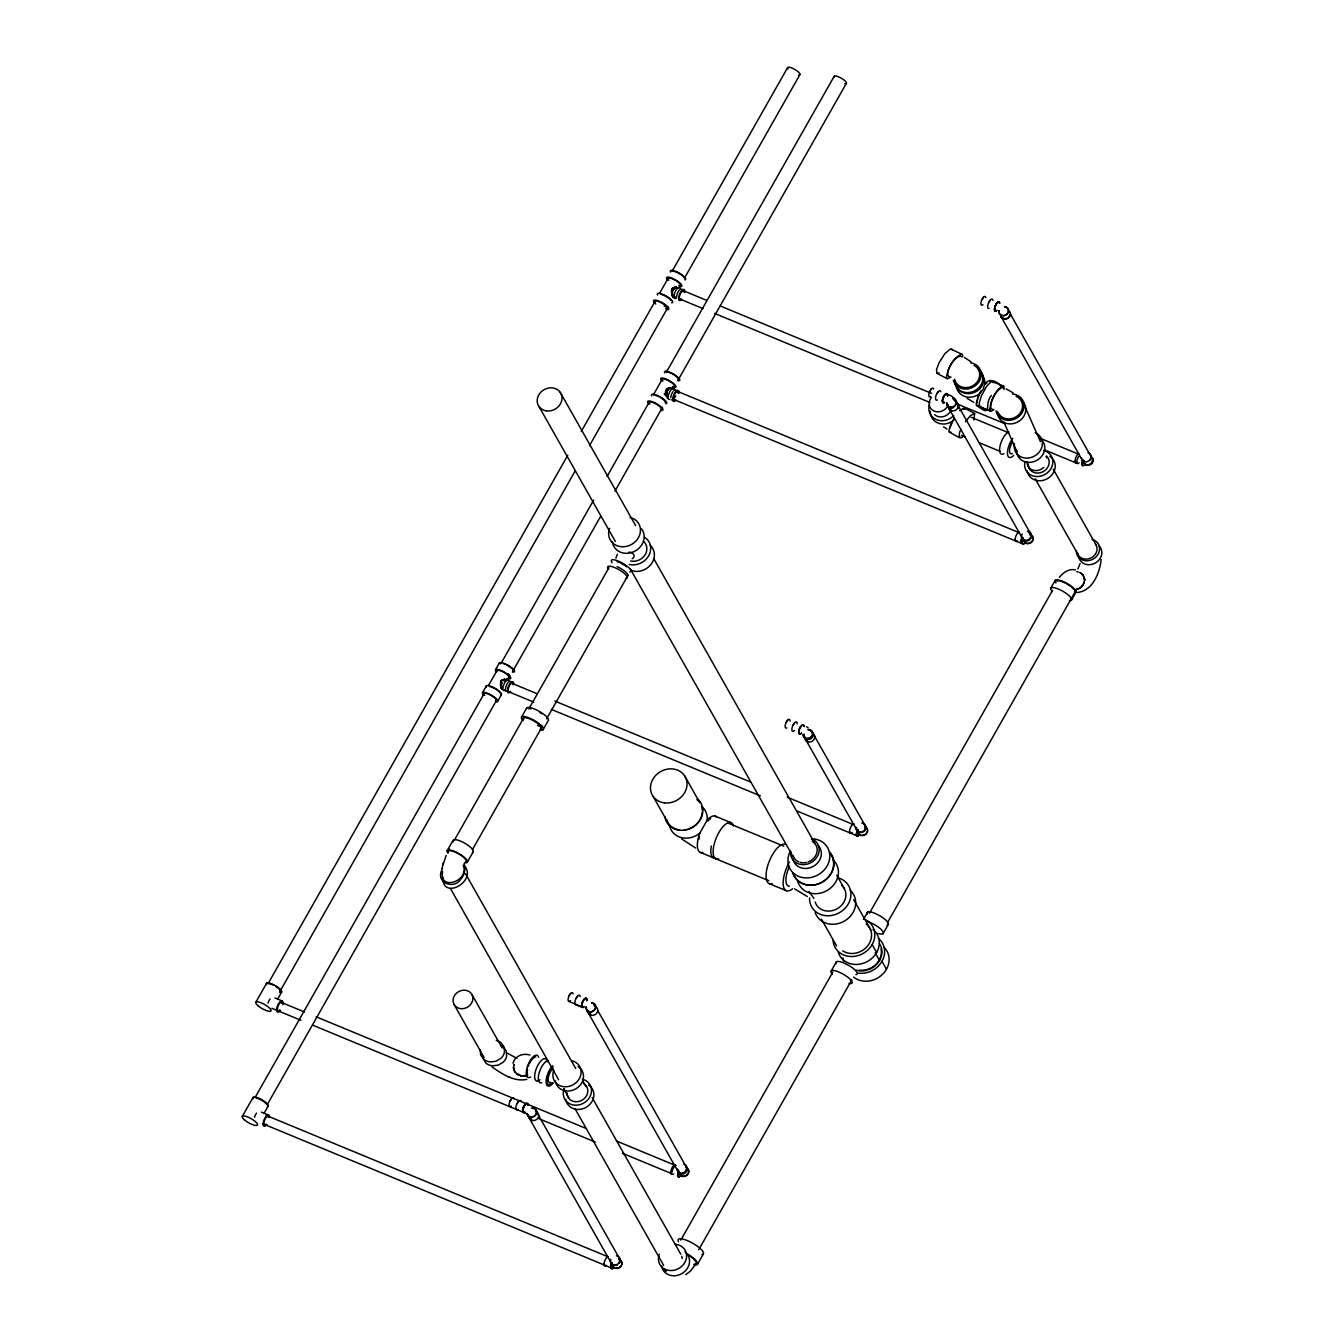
<?xml version="1.0" encoding="UTF-8"?>
<svg xmlns="http://www.w3.org/2000/svg" width="1344" height="1344" viewBox="0 0 1344 1344"><rect width="100%" height="100%" fill="white"/><g stroke="black" fill="none" stroke-linecap="round" stroke-linejoin="round"><path stroke-width="1.5" d="M501.564 685.726L501.396 684.886M666.842 394.397L667.296 390.936M962.556 356.782L962.573 355.824A7.174 2.722 -62.1 0 0 961.75 354.161L950.477 348.886L944.916 353.606L939.053 362.762L936.499 369.684L936.953 373.346L947.201 378.706L951.014 377.093M976.987 402.881L977.542 399.37M442.848 877.582C442.394 900.95 477.557 880.975 464.486 865.805M500.64 681.307L500.506 685.91M501.497 684.533L501.816 682.265M671.395 292.068L671.345 290.455M672.571 291.026L672.538 292.639M665.784 394.565L665.465 392.566M665.532 392.969L666.859 388.92M480.262 1049.798L480.648 1054.889L483.588 1059.122A13.675 11.962 -29.5 0 0 490.308 1061.911L496.02 1061.256L500.926 1058.35A11.256 9.845 -29.5 0 0 504.454 1052.15L504.067 1047.06L501.127 1042.826A13.675 11.962 -29.5 0 0 496.272 1040.374M513.509 1067.926C517.272 1077.098 512.047 1068.833 514.046 1064.566L513.761 1065.506M1003.918 389.626L1004.035 387.492A7.174 2.57 -66.6 0 0 1003.212 385.846L991.519 381.377L986.53 386.383L981.372 395.875L979.222 402.982L979.759 406.678L990.998 411.382L993.989 409.483M1101.173 559.524C1099.711 572.981 1092.638 591.091 1077.199 592.486M683.76 1164.089A5.057 4.435 -29.5 0 1 686.969 1168.205L685.927 1170.96A5.057 4.435 -29.5 0 1 677.141 1168.894M1027.404 531.115A5.057 4.435 -29.5 0 1 1031.369 535.349L1030.31 538.121A5.057 4.435 -29.5 0 1 1023.708 539.784A5.057 4.435 -29.5 0 1 1022.162 533.921M1088.052 452.844A5.057 4.435 -29.5 0 1 1091.261 456.96L1090.219 459.715A5.057 4.435 -29.5 0 1 1081.433 457.649M1079.887 588.151L1074.998 589.949L1079.887 588.151L1083.432 584.405L1084.675 579.718L1083.029 574.963L1084.675 579.718M442.596 871.483C438.581 891.811 470.047 880.975 463.176 865.368M686.969 1168.205L685.927 1170.96M1031.369 535.349L1030.31 538.121M1091.261 456.96L1090.219 459.715M565.085 1090.354L564.682 1091.11L563.707 1089.463M1026.413 461.698L1025.438 461.546M441.924 868.409L446.174 855.355M673.73 296.184L673.31 297.578L672.722 296.755M1084.373 582.103L1081.903 586.471M1001.23 386.635C995.652 378.958 985.051 377.664 983.556 388.265A11.827 6.418 -47.5 0 1 980.902 392.196L978.432 395.707L976.214 403.822A7.14 2.268 -65.7 0 0 976.601 405.317L987.857 410.323L990.142 409.097M950.006 427.829L952.409 421.764M671.782 289.061L671.882 294.269M665.465 391.356L665.902 389.962M702.576 807.24A19.606 17.17 -29.5 0 1 707.162 820.176L699.787 833.179A19.606 7.812 -67.5 0 0 702.845 852.415M442.798 864.461L443.302 862.966M973.879 420.101L974.635 413.498L964.286 407.921L959.65 410.676M524.093 1112.194A4.704 1.882 -67.5 0 1 523.219 1107.893L524.479 1105.289A4.704 1.882 -67.5 0 1 527.738 1105.222M583.834 1006.572A4.704 1.882 -67.5 0 1 582.221 1002.708L583.464 1000.104A4.704 1.882 -67.5 0 1 586.706 1000.625M944.143 402.326A4.704 1.882 -67.5 0 1 942.9 398.194L944.16 395.59A4.704 1.882 -67.5 0 1 947.419 395.522M996.643 310.38A4.704 1.882 -67.5 0 1 995.014 306.516L996.274 303.912A4.704 1.882 -67.5 0 1 999.415 302.87M1080.055 563.707L1077.871 568.898M978.029 397.841L979.373 394.464M501.614 683.323L502.034 682.265M513.055 1063.306C514.601 1055.863 523.286 1052.789 529.973 1055.057M523.219 1107.893L524.479 1105.289M582.221 1002.708L583.464 1000.104M942.9 398.194L944.16 395.59M995.014 306.516L996.274 303.912M615.871 558.029L617.417 554.266M961.178 429.358C958.171 432.684 958.524 441.874 963.883 435.607M991.536 395.438C983.304 404.174 993.77 418.404 976.601 405.317M511.207 1106.112A4.704 1.882 -67.5 0 1 509.174 1105.591A4.704 1.882 -67.5 0 1 510.149 1100.887L511.61 1098.67A4.704 1.882 -67.5 0 1 513.979 1098.619M570.595 1000.558A4.704 1.882 -67.5 0 1 568.226 1000.625A4.704 1.882 -67.5 0 1 569.134 995.702L570.612 993.485A4.704 1.882 -67.5 0 1 573.065 993.871M518.095 1109.354A5.057 2.016 -67.5 0 1 515.911 1108.783A5.057 2.016 -67.5 0 1 516.953 1103.726L518.532 1101.341A5.057 2.016 -67.5 0 1 521.086 1101.274M576.29 1004.64A5.057 2.016 -67.5 0 1 575.954 998.542L577.534 996.156A5.057 2.016 -67.5 0 1 580.171 996.576M930.888 396.43A4.704 1.882 -67.5 0 1 928.855 395.892A4.704 1.882 -67.5 0 1 929.83 391.188L931.291 388.97A4.704 1.882 -67.5 0 1 933.66 388.92M983.002 304.735A4.704 1.882 -67.5 0 1 980.969 304.214A4.704 1.882 -67.5 0 1 981.943 299.51L983.405 297.293A4.704 1.882 -67.5 0 1 985.874 297.679M937.373 399.958A5.057 2.016 -67.5 0 1 935.558 398.849A5.057 2.016 -67.5 0 1 936.634 394.027L938.213 391.642A5.057 2.016 -67.5 0 1 940.766 391.591M989.1 308.448A5.057 2.016 -67.5 0 1 988.747 302.35L990.326 299.964A5.057 2.016 -67.5 0 1 992.981 300.384M786.862 727.894A4.704 1.882 -67.5 0 1 785.165 726.852A4.704 1.882 -67.5 0 1 786.173 722.383L787.651 720.166A4.704 1.882 -67.5 0 1 790.138 721.073M794.556 730.464A5.057 2.016 -67.5 0 1 792.002 730.514A5.057 2.016 -67.5 0 1 792.977 725.222L794.573 722.837A5.057 2.016 -67.5 0 1 797.244 723.828M569.134 995.702L570.612 993.485M510.149 1100.887L511.61 1098.67M575.954 998.542L577.534 996.156M516.953 1103.726L518.532 1101.341M929.83 391.188L931.291 388.97M981.943 299.51L983.405 297.293M936.634 394.027L938.213 391.642M988.747 302.35L990.326 299.964M786.173 722.383L787.651 720.166M792.977 725.222L794.573 722.837M255.931 1002.07L266.65 983.17M268.682 982.598L567.79 455.246M581.23 431.525L654.713 301.963M659.635 293.244L668.455 277.704M672.101 271.286L787.618 67.62M280.006 991.334L574.963 471.274M589.445 445.721L668.102 307.037M684.449 278.191L799.966 74.525M277.687 999.046L281.585 992.174M242.407 1116.209L253.126 1097.309M482.563 692.58L486.394 685.826M495.6 669.614L499.43 662.861M488.51 685.49L497.33 669.95M500.724 663.953L593.628 500.153M607.051 476.498L649.37 401.873M653.772 394.162L662.592 378.622M666.238 372.422L834.238 76.205M255.158 1097.393L484.68 692.698M512.786 671.227L600.533 516.533M614.981 491.047L662.474 407.316M267.238 1104.667L496.759 699.955M678.3 379.697L846.3 83.479M264.163 1113.185L268.061 1106.314M497.498 701.585L501.329 694.831M521.69 716.856L526.798 707.851M454.524 839.933L523.488 718.334M529.67 707.448L608.933 567.689M472.5 849.526L542.489 726.113M546.605 718.855L627.934 575.467M543.06 729.725L548.167 720.72A12.533 3.427 29.6 0 0 538.793 711.094A12.533 3.427 29.6 0 0 526.445 708.674M856.027 827.232A5.057 4.435 -29.5 0 0 864.713 830.038L865.771 827.266A5.057 4.435 -29.5 0 0 863.251 823.385M831.314 970.788L836.422 961.783M680.786 1240.159L832.759 972.182M1050.806 588.034L1055.191 580.306M863.486 919.38L867.569 912.19M869.434 913.248L1052.57 590.318M698.746 1249.735L851.76 979.944M887.393 922.824L1074.679 592.62A10.231 2.789 29.6 0 0 1074.511 591.696M1071.487 600.096L1075.872 592.368M883.008 933.727L888.115 924.722M697.402 1264.452L703.332 1254.002M467.376 862.075L473.323 851.659M447.115 850.735L452.995 840.487M981.086 390.768L979.171 394.01A14.498 12.902 -20.6 0 1 964.421 396.329A14.498 12.902 -20.6 0 1 956.34 385.543M610.714 1259.261A5.057 4.435 -29.5 0 0 619.08 1262.957L620.189 1260.218A5.057 4.435 -29.5 0 0 617.786 1256.254M675.814 395.892L673.546 399.403L1021.238 543.295M696.091 1263.629L690.648 1270.903L685.776 1274.666M864.713 830.038L865.771 827.266A5.057 4.435 -29.5 0 0 865.183 826.778M954.341 418.169L950.628 424.586L948.914 430.802A7.14 2.419 -61.3 0 0 949.368 432.18L959.666 437.758M619.08 1262.957L620.189 1260.218A4.738 4.15 -29.5 0 1 621.079 1261.142M965.479 421.747L970.402 415.632L974.635 413.498M672.958 290.018L674.436 288.658M673.159 290.018L673.831 289.178M707.683 820.176L709.447 818.009M1059.307 577.466C1063.003 572.628 1069.135 568.26 1075.519 569.957M671.647 289.111L672.722 288.002M500.522 681.358L501.598 680.249M1081.534 586.841L1082.575 585.682M985.992 383.712L986.882 382.822M954.005 419.647L952.19 421.361A14.498 13.054 -24.6 0 1 937.44 422.772A14.498 13.054 -24.6 0 1 930.283 411.281M673.932 296.486L673.058 294.941M667.514 398.412L665.885 394.918M960.826 410.306L961.716 409.651M632.218 558.785C636.502 556.416 632.738 551.662 628.858 552.199M673.613 287.633L675.444 286.978M667.75 388.534L669.564 387.878M667.716 390.13L668.573 389.575M667.968 390.079L668.875 389.491M992.914 409.5C985.858 408.442 997.265 386.635 1003.044 387.727M672.554 288.12L676.015 286.994M666.674 389.021L667.985 388.399M501.413 680.366L504.302 679.224M939.221 373.044L936.953 373.346M949.872 377.059C942.648 375.127 955.668 353.153 961.699 356.731M503.714 680.803L506.083 680.585M950.914 432.18L949.368 432.18M977.978 405.401L976.954 405.552M526.848 1079.35C514.231 1082.138 501.917 1073.94 492.072 1066.934M667.951 388.399L670.824 387.862L672.504 389.34M524.261 1076.174L527.671 1075.334L521.573 1076.107L515.105 1072.394M962.489 409.265L963.614 409.282M981.019 406.745L979.759 406.678M1074.494 589.999L1076.023 589.781M523.723 1076.208L525.336 1076.023M675.629 287.179L678.367 288.439M675.679 288.254L676.838 288.271M669.766 388.08L671.899 388.769M504.504 679.409L506.638 680.098M1007.832 317.822A4.704 4.116 -29.5 0 1 1005.11 318.814L1003.044 318.494M953.635 407.45A4.704 4.116 -29.5 0 1 951.535 408.072L948.881 407.434A4.704 4.116 -29.5 0 1 947.15 404.124M807.761 739.553L808.483 739.553A4.704 4.116 -29.5 0 0 812.952 736.31M503.966 679.392L506.537 679.442L507.226 680.686M1005.11 318.814L1002.456 318.192A4.704 4.116 -29.5 0 1 1000.709 314.866M951.535 408.072L948.881 407.434M521.573 1076.107L516.835 1074.158M1076.796 571.754L1078.274 571.973M586.824 1009.747A4.704 4.116 -29.5 0 0 588.538 1012.402L590.47 1013.023M527.806 1114.999A4.704 4.116 -29.5 0 0 529.519 1117.654L531.451 1118.275M1003.212 385.846C994.946 389.76 990.595 401.184 989.772 410.071A7.14 2.554 -66.6 0 0 990.494 411.264M961.75 354.161C953.081 357.403 947.638 368.542 946.462 377.479A7.14 2.705 -62.1 0 0 947.201 378.706M676.267 287.129L677.762 287.868M1008.689 310.682A5.057 4.435 -29.9 0 1 1003.951 319.066L1002.456 318.192M955.937 402.024A5.057 4.435 -29.9 0 1 958.003 407.702A5.057 4.435 -29.9 0 1 951.838 410.743L949.452 409.248A5.057 4.435 -29.9 0 1 948.629 406.627M1010.47 314.16L1092.101 458.455A4.704 4.116 -29.5 0 1 1086.372 464.822L1084.154 463.428A4.704 4.116 -29.5 0 1 1083.466 460.32A5.057 4.435 -29.5 0 0 1086.809 465.209A5.057 4.435 -29.5 0 0 1092.79 462.017A5.057 4.435 -29.5 0 0 1090.673 456.456M1030.025 539.532A4.704 4.116 -29.5 0 1 1025.338 540.893L1023.12 539.498A4.704 4.116 -29.5 0 1 1022.532 538.356M812.297 733.219A5.057 4.435 -29.9 0 1 814.363 738.898A5.057 4.435 -29.9 0 1 808.198 741.938L805.812 740.443A5.057 4.435 -29.9 0 1 805.073 737.083M863.453 824.275A4.704 4.116 -29.5 0 1 865.385 829.55A4.704 4.116 -29.5 0 1 859.639 832.373L857.422 830.978A4.704 4.116 -29.5 0 1 856.75 827.87M594.552 1006.303A5.057 4.435 -29.9 0 1 597.475 1011.864A5.057 4.435 -29.9 0 1 591.158 1015.258L588.773 1013.762A5.057 4.435 -29.9 0 1 588.034 1010.402M535.55 1111.488A5.057 4.435 -29.9 0 1 538.474 1117.049A5.057 4.435 -29.9 0 1 532.157 1120.442L529.771 1118.947A5.057 4.435 -29.9 0 1 528.948 1116.31M685.91 1166.71A4.704 4.116 -29.5 0 1 680.971 1174.085L678.754 1172.707A4.704 4.116 -29.5 0 1 678.149 1171.565M508.788 1076.796L509.729 1077.166M1000.742 314.933A5.057 4.435 -29.9 0 0 1001.566 317.57L1003.951 319.066M683.256 290.674L706.541 300.3M720.115 305.911L931.61 393.389M956.827 403.822L1005.329 423.881M1040.256 438.329L1079.064 454.373M971.124 417.262L1007.916 432.466M1086.372 464.822L1084.154 463.428M951.838 410.743L949.452 409.248M679.661 298.956L702.946 308.582M714.588 313.404L929.947 402.478M1044.422 449.837L1077.418 463.478M664.171 306.079L667.162 307.322M961.464 435.389L965.328 436.985M978.886 442.596L1000.188 451.399M677.107 391.188L1019.021 532.61M1025.338 540.893L1023.12 539.498M664.222 393.758L666.17 396.043M808.198 741.938L805.812 740.443M512.198 683.424L537.382 693.84M554.803 701.047L750.406 781.956M787.198 797.177L853.037 824.41M859.639 832.373L857.422 830.978M533.786 702.139L504.739 690.127A4.519 1.798 -67.5 0 0 505.21 690.194A6.048 2.268 -67 0 1 503.647 684.919A6.048 2.268 -67 0 1 508.956 680.585M551.225 709.346L760.368 795.85M797.16 811.07L857.203 835.901M537.566 725.441L541.027 726.869M714.958 816.026L730.951 822.629M728.28 823.2L783.787 846.166M713.345 857.758L768.852 880.706M769.306 883.68L786.408 890.753M568.831 1001.381L582.456 1007.026M575.618 1004.657L582.456 1007.479M588.538 1012.402L589.781 1012.922M591.158 1015.258L588.773 1013.762M274.915 997.97L282.206 1000.978M281.299 1002.389L304.534 1011.998M316.142 1016.803L585.278 1128.12M616.258 1140.938L676.267 1165.769M680.971 1174.085L678.754 1172.707M271.891 1008.286L300.938 1020.298M312.547 1025.102L527.47 1113.991M539.095 1118.796L595.241 1142.03M622.339 1153.236L670.757 1173.262M529.519 1117.654L530.762 1118.158M532.157 1120.442L529.771 1118.947M261.391 1112.11L268.699 1115.117M266.095 1115.352L607.438 1256.539M262.517 1123.651L611.604 1268.03M700.543 852.466L716.134 858.934M516.852 1058.366L507.41 1053.209M1079.669 572.426L1083.298 575.333M1006.102 388.87L1013.023 392.784M973.896 402.41L967.075 398.328M794.59 888.871L807.29 896.515M695.638 848.03L681.526 838.807M964.37 357.403L970.99 361.788M943.488 426.821L946.966 429.022M806.585 726.802L808.13 727.81M516.449 1073.839L517.675 1074.73M1080.946 573.082L1082.071 573.938M1001.566 317.57L1002.607 318.511M611.839 1263.982L614.057 1265.376L611.839 1263.982A4.704 4.116 -29.5 0 1 611.234 1262.839M685.02 1251.802L686.784 1253.633A14.498 3.965 29.6 0 1 696.965 1261.814A14.498 3.965 29.6 0 1 694.226 1264.973M951.821 349.003L952.442 350.297M992.779 381.427L993.401 382.721M606.346 1265.359A5.057 2.05 -66.2 0 1 604.565 1265.645L604.078 1263.948A5.057 2.05 -66.2 0 1 608.16 1256.522M1077.317 462.504A5.057 2.016 -67.5 0 1 1075.57 462.806L1075.066 461.093A5.057 2.016 -67.5 0 1 1078.61 453.785M1017.425 540.91A5.057 2.016 -67.5 0 1 1015.678 541.212L1015.174 539.498A5.057 2.016 -67.5 0 1 1016.652 534.559A5.057 2.016 -67.5 0 1 1019.441 531.938M852.247 832.423A5.057 2.016 -67.5 0 1 850.08 833.129L849.576 831.415A5.057 2.016 -67.5 0 1 851.256 826.157A5.057 2.016 -67.5 0 1 854.179 823.922M673.73 1173.934A4.519 1.798 -67.5 0 1 672.689 1174.051A5.057 2.016 -67.5 0 1 671.278 1174.051L670.774 1172.338A5.057 2.016 -67.5 0 1 672.454 1167.079A5.057 2.016 -67.5 0 1 675.377 1164.845M813.893 898.414L808.954 891.442M1001.129 316.781L1083.802 462.89M1075.57 462.806L1075.066 461.093M1053.242 469.174L1096.183 545.076M1028.042 466.166L1030.092 469.778M1035.199 478.817L1078.14 554.702M955.87 401.587L1031.083 534.526M947.57 406.022L1022.767 538.961M1015.678 541.212L1015.174 539.498M812.801 733.085L865.385 826.006M804.502 737.52L857.069 830.441M850.08 833.129L849.576 831.415M853.692 899.69L870.828 929.981M836.774 875.263L844.469 888.854M560.263 392.381L635.645 525.622M878.338 938.33A21.521 18.85 -29.5 0 1 881.983 961.313L886.452 969.259M653.873 558.835L815.371 844.301M872.155 944.58L876.641 952.493M875.23 952.762L879.598 960.473A18.816 16.464 -29.5 0 1 868.627 969.679M538.927 406.426L615.35 541.481M630.47 569.234L794.035 858.329M821.47 919.212L836.59 945.941M684.482 775.589L699.821 802.704M653.033 796.27L668.371 823.402M597.559 1010.167L686.7 1167.718M587.21 1010.99L678.401 1172.153M671.278 1174.051L670.774 1172.338M465.444 873.634L575.669 1068.446M582.876 1081.181L585.967 1086.641M592.15 1097.578L680.736 1254.154M450.442 888.502L558.6 1079.669M563.758 1088.774L568.898 1097.88M575.081 1108.8L663.667 1265.393M471.996 994.627A10.231 8.954 -29.5 0 1 462.067 1008.722A10.231 8.954 -29.5 0 1 454.86 994.997A10.231 8.954 -29.5 0 1 471.996 994.627L502.152 1047.917M536.508 1111.79L619.786 1259.009M528.192 1116.226L611.486 1263.444M604.565 1265.645L604.078 1263.948M453.953 1004.27L484.109 1057.56M672.907 297.192L672.269 295.68M501.194 688.212L501.782 689.422M1023.725 403.939L1040.474 441.672M1003.733 421.831L1017.139 452.021M671.899 294.823L672.487 296.335M666.842 395.22L667.296 396.413M501.581 686.566L502.034 687.742M500.774 687.07L501.295 688.279M671.53 293.446L672.05 295.142M464.083 863.856L465.074 868.493L464.083 873.684A17.942 16.01 -25.1 0 1 460.858 879.06C454.188 889.997 435.574 882.907 441.773 870.122A17.976 16.027 -25.1 0 1 442.512 868.409M482.412 1057.123L485.789 1063.02A13.675 11.962 -29.5 0 0 492.509 1065.792L498.221 1065.137L503.126 1062.247A11.256 9.845 -29.5 0 0 506.654 1056.048L506.251 1050.958L503.328 1046.724A13.675 11.962 -29.5 0 0 501.866 1045.666M667.044 395.506L666.59 393.053M501.396 685.524L501.782 686.834M500.623 686.263L500.909 687.372M513.509 1067.438L513.61 1068.883M1084.608 578.777L1084.675 580.188M858.698 835.38A4.738 1.882 -67.5 0 1 856.649 834.826A4.738 1.882 -67.5 0 1 857.64 830.088M866.158 827.753A4.738 4.15 -29.5 0 1 867.35 830.021M867.283 831.365A4.738 4.15 -29.5 0 1 861.874 835.296M860.53 834.977A4.738 4.15 -29.5 0 1 858.346 832.642M865.015 827.047A4.738 4.15 -29.5 0 1 865.62 827.35M861.806 823.032A5.057 4.435 -29.5 0 1 862.562 823.15M866.393 827.534A5.057 4.435 -29.5 0 1 866.645 833.431A5.057 4.435 -29.5 0 1 860.378 835.246A5.057 4.435 -29.5 0 1 858.161 829.92M859.085 835.262A5.057 2.016 -67.5 0 1 856.548 835.279A5.057 2.016 -67.5 0 1 857.539 829.987M499.178 663.432A8.753 2.386 29.6 0 1 509.762 666.305A8.753 2.386 29.6 0 1 512.417 672.084M503.714 663.835A7.073 1.932 29.6 0 1 505.21 664.373M506.822 665.129A7.073 1.932 29.6 0 1 512.249 668.976M512.887 669.833A7.073 1.932 29.6 0 1 512.921 670.992M497.062 671.63A7.073 1.932 29.6 0 1 503.798 672.302A7.073 1.932 29.6 0 1 508.486 677.964M496.44 672.101A8.753 2.386 29.6 0 1 499.128 669.749A8.753 2.386 29.6 0 1 509.695 676.116A8.753 2.386 29.6 0 1 506.99 678.468M508.486 682.13A5.309 2.117 -67.5 0 1 510.838 681.845M506.218 691.169A5.309 2.117 -67.5 0 1 505.562 690.01M505.495 689.035A5.309 2.117 -67.5 0 1 507.746 682.987M483.403 695.066A8.753 2.386 29.6 0 1 485.537 692.58A8.753 2.386 29.6 0 1 495.886 698.309A8.753 2.386 29.6 0 1 495.55 701.803M486.444 687.254A8.753 2.386 29.6 0 1 494.777 688.094A8.753 2.386 29.6 0 1 500.59 695.1M489.401 686.515A7.073 1.932 29.6 0 1 496.91 689.976M498.221 690.984A7.073 1.932 29.6 0 1 499.867 692.815M484.68 695.453A7.073 1.932 29.6 0 1 489.955 694.848A7.073 1.932 29.6 0 1 495.466 700.946M508.536 691.219A4.519 1.697 -67 0 1 509.863 684.886A4.519 1.697 -67 0 1 512.887 684.432M510.636 691.454A6.048 2.268 -67 0 1 507.394 690.564A6.048 2.268 -67 0 1 510.989 682.416A6.048 2.268 -67 0 1 513.61 684.718M664.742 372.943A8.753 2.386 29.6 0 1 674.066 374.371A8.753 2.386 29.6 0 1 677.678 380.738M667.699 372.204A7.073 1.932 29.6 0 1 670.471 373.044M672.084 373.783A7.073 1.932 29.6 0 1 678.199 379.663M662.978 381.142A7.073 1.932 29.6 0 1 664.692 379.126A7.073 1.932 29.6 0 1 673.042 383.762A7.073 1.932 29.6 0 1 672.79 386.585M661.702 380.755A8.753 2.386 29.6 0 1 664.39 378.42A8.753 2.386 29.6 0 1 674.957 384.787A8.753 2.386 29.6 0 1 672.269 387.122M674.47 390.23A5.309 2.117 -67.5 0 1 676.116 390.516M674.15 398.278A5.309 2.117 -67.5 0 1 673.428 399.118M672.034 399.924A5.309 2.117 -67.5 0 1 671.479 399.84M670.774 397.69A5.309 2.117 -67.5 0 1 673.025 391.642M648.665 403.738A8.753 2.386 29.6 0 1 650.798 401.234A8.753 2.386 29.6 0 1 661.147 406.98A8.753 2.386 29.6 0 1 660.811 410.474M651.706 395.926A8.753 2.386 29.6 0 1 660.038 396.766A8.753 2.386 29.6 0 1 665.851 403.771M653.688 395.136A7.073 1.932 29.6 0 1 659.047 396.766M660.66 397.656A7.073 1.932 29.6 0 1 665.162 402.629M649.942 404.124A7.073 1.932 29.6 0 1 655.217 403.519A7.073 1.932 29.6 0 1 660.727 409.601M675.276 399.672A4.519 1.697 -67 0 1 673.478 398.076A4.519 1.697 -67 0 1 675.931 392.498A4.519 1.697 -67 0 1 678.166 393.103M675.898 400.109A6.048 2.268 -67 0 1 672.672 399.218A6.048 2.268 -67 0 1 676.25 391.087A6.048 2.268 -67 0 1 678.871 393.389M669.732 399.454A6.048 2.268 -67 0 1 669.547 392.146A6.048 2.268 -67 0 1 674.352 390.214M1032.797 537.466A4.738 4.15 -29.5 0 1 1028.916 543.278A4.738 4.15 -29.5 0 1 1023.775 539.414M1029.958 534.929A4.738 4.15 -29.5 0 1 1031.218 535.433M1031.738 535.836A4.738 4.15 -29.5 0 1 1032.545 536.861M1023.91 543.732A4.738 1.882 -67.5 0 1 1022.213 542.674A4.738 1.882 -67.5 0 1 1023.238 538.171M1030.075 534.626A5.057 4.435 -29.5 0 1 1033.133 539.717A5.057 4.435 -29.5 0 1 1027.656 543.682A5.057 4.435 -29.5 0 1 1023.456 539.431M1024.262 543.732A5.057 2.016 -67.5 0 1 1022.078 543.144A5.057 2.016 -67.5 0 1 1023.137 538.07M679.51 1176.571A4.738 1.882 -67.5 0 1 677.83 1175.513A4.738 1.882 -67.5 0 1 678.838 1171.01M686.23 1167.97A4.738 4.15 -29.5 0 1 687.103 1174.74A4.738 4.15 -29.5 0 1 679.812 1174.169M686.381 1167.701A5.057 4.435 -29.5 0 1 688.498 1173.262A5.057 4.435 -29.5 0 1 682.517 1176.454A5.057 4.435 -29.5 0 1 679.157 1171.565M679.879 1176.571A5.057 2.016 -67.5 0 1 677.746 1176.218A5.057 2.016 -67.5 0 1 678.418 1171.649M670.606 272.042A8.753 2.386 29.6 0 1 678.938 272.882A8.753 2.386 29.6 0 1 684.751 279.888M668.842 280.241A7.073 1.932 29.6 0 1 670.555 278.225A7.073 1.932 29.6 0 1 678.922 282.862A7.073 1.932 29.6 0 1 678.653 285.684M667.565 279.854A8.753 2.386 29.6 0 1 669.698 277.351A8.753 2.386 29.6 0 1 680.047 283.097A8.753 2.386 29.6 0 1 679.711 286.591M673.562 271.303A7.073 1.932 29.6 0 1 682.382 275.772M683.39 276.746A7.073 1.932 29.6 0 1 684.029 277.586M679.627 289.884A5.309 2.117 -67.5 0 1 681.979 289.598M676.637 296.789A5.309 2.117 -67.5 0 1 678.888 290.741M655.788 304.03A8.753 2.386 29.6 0 1 655.654 300.115A8.753 2.386 29.6 0 1 666.557 305.659A8.753 2.386 29.6 0 1 666.674 309.574M657.569 295.025A8.753 2.386 29.6 0 1 665.918 295.865A8.753 2.386 29.6 0 1 671.714 302.87M660.542 294.269A7.073 1.932 29.6 0 1 669.346 298.754M670.354 299.712A7.073 1.932 29.6 0 1 670.992 300.569M655.166 302.366A7.073 1.932 29.6 0 1 662.71 303.509A7.073 1.932 29.6 0 1 665.616 308.666M680.568 299.107A4.519 1.697 -67 0 1 680.434 293.63A4.519 1.697 -67 0 1 684.029 292.202M675.478 297.242A4.519 1.697 -67 0 1 674.822 296.537M681.778 299.208A6.048 2.268 -67 0 1 678.535 298.318A6.048 2.268 -67 0 1 682.13 290.17A6.048 2.268 -67 0 1 684.734 292.488M676.368 298.082A6.048 2.268 -67 0 1 674.789 292.673A6.048 2.268 -67 0 1 680.098 288.338M1092.101 457.918A4.738 4.15 -29.5 0 1 1090.522 464.184A4.738 4.15 -29.5 0 1 1084.087 462.924M1083.852 462.319A4.738 4.15 -29.5 0 1 1083.768 460.337M1090.522 456.742A4.738 4.15 -29.5 0 1 1091.647 457.447M1083.802 465.326A4.738 1.882 -67.5 0 1 1082.827 460.454M1083.751 465.612A5.057 2.016 -67.5 0 1 1082.71 460.404M1090.79 457.044A4.704 4.116 -29.5 0 1 1091.311 457.43M1009.764 314.899A4.704 4.116 -29.5 0 1 1008.874 316.798M1008.638 311.321A4.704 4.116 -29.5 0 1 1009.428 312.346M964.286 407.921A7.174 2.436 -61.3 0 1 964.942 409.517M957.751 404.796A14.498 13.054 -24.6 0 1 958.709 408.223M954.559 400.562A14.498 13.054 -24.6 0 1 956.911 403.234M946.865 394.33A14.498 13.054 -24.6 0 1 957.062 403.704M953.635 415.582A14.498 13.054 -24.6 0 1 936.214 419.546A14.498 13.054 -24.6 0 1 929.342 404.914M1046.405 455.952A10.769 9.425 -29.5 0 1 1042.339 472.063A10.769 9.425 -29.5 0 1 1028.278 464.066M1012.435 453.482A8.064 3.226 -67.5 0 1 1009.495 450.778A8.064 3.226 -67.5 0 1 1012.486 441.89M1003.951 453.718A11.978 4.771 -67.5 0 1 1000.087 445.738A11.978 4.771 -67.5 0 1 1008.874 431.995M1013.746 455.347A11.978 4.771 -67.5 0 1 1007.429 453.634A11.978 4.771 -67.5 0 1 1012.822 438.413M1039.45 437.976A14.532 12.734 -29.5 0 1 1038.559 459.245A14.532 12.734 -29.5 0 1 1017.122 454.188M1016.686 452.222A14.532 12.734 -29.5 0 1 1016.602 450.173M1035.216 432.785A14.532 12.734 -29.5 0 1 1041.281 448.745A14.532 12.734 -29.5 0 1 1024.128 457.901A14.532 12.734 -29.5 0 1 1014.468 443.856M1049.866 456.372A14.532 12.734 -29.5 0 1 1048.018 478.296A14.532 12.734 -29.5 0 1 1027.102 470.618M1043.616 450.526A14.532 12.734 -29.5 0 1 1052.218 465.797A14.532 12.734 -29.5 0 1 1035.25 476.414A14.532 12.734 -29.5 0 1 1024.867 462.252M974.064 365.434A12.953 11.441 -27.7 0 1 974.904 384.3A12.953 11.441 -27.7 0 1 955.214 381.058M970.62 362.813A14.498 12.802 -27.7 0 1 981.154 375.665A14.498 12.802 -27.7 0 1 968.15 388.836A14.498 12.802 -27.7 0 1 953.333 380.302M978.365 368.861A14.498 12.802 -27.7 0 1 973.694 391.255A14.498 12.802 -27.7 0 1 954.727 379.243M643.658 541.464A12.432 10.886 -29.5 0 1 644.834 555.173A12.432 10.886 -29.5 0 1 630.622 560.969M617.081 561.624A8.282 2.268 29.6 0 1 619.147 562.346M620.273 562.85A8.282 2.268 29.6 0 1 624.691 565.421M625.649 566.143A8.282 2.268 29.6 0 1 626.489 566.849M612.158 562.699A11.189 3.058 29.6 0 1 621.516 562.565A11.189 3.058 29.6 0 1 629.714 571.939M608.479 569.201A11.189 3.058 29.6 0 1 617.837 569.066A11.189 3.058 29.6 0 1 626.018 578.441M644.65 537.365A16.397 14.364 -29.5 0 1 648.698 555.761A16.397 14.364 -29.5 0 1 629.278 564.463M650.194 545.278A16.397 14.364 -29.5 0 1 651 564.379A16.397 14.364 -29.5 0 1 630.706 570.276M630.067 517.457A16.397 14.364 -29.5 0 1 639.492 535.433A16.397 14.364 -29.5 0 1 619.03 546.353A16.397 14.364 -29.5 0 1 609.605 528.377M641.491 528.83A16.397 14.364 -29.5 0 1 633.763 551.729A16.397 14.364 -29.5 0 1 612.427 541.85M593.594 1004.825A4.704 4.116 -29.5 0 1 595.762 1007.143M678.014 1170.926A4.704 4.116 -29.5 0 1 678.065 1169.582M698.88 839.429A17.623 7.022 -67.5 0 1 699.451 836.926M707.818 820.949A17.623 7.022 -67.5 0 1 710.707 818.58M697.771 799.058A19.606 17.17 -29.5 0 1 691.757 827.736A19.606 17.17 -29.5 0 1 664.877 816.614M699.787 833.179A19.606 17.17 -29.5 0 1 669.43 825.25M707.162 820.176A19.606 7.812 -67.5 0 1 716.722 817.303M718.754 858.9A19.606 7.812 -67.5 0 1 716.839 836.59A19.606 7.812 -67.5 0 1 733.454 825.871M789.365 886.15A16.145 6.434 -67.5 0 1 789.466 866.443M841.73 885.36A16.145 14.129 -29.5 0 1 837.883 908.342A16.145 14.129 -29.5 0 1 815.136 902.009M830.138 853.406A21.302 18.648 -29.5 0 1 821.604 882.42A21.302 18.648 -29.5 0 1 793.027 873.214A21.571 18.883 -29.5 0 0 822.545 882A21.571 18.883 -29.5 0 0 829.5 851.894M832.927 859.74A21.302 18.648 -29.5 0 1 827.854 890.064A21.302 18.648 -29.5 0 1 797.832 881.714M792.607 888.754A21.302 8.501 -67.5 0 1 783.266 885.226A21.302 8.501 -67.5 0 1 789.382 862.075M772.145 883.646A21.302 8.501 -67.5 0 1 768.247 864.074A21.302 8.501 -67.5 0 1 785.4 844.25M837.379 877.682A21.302 18.648 -29.5 0 1 850.282 899.052A21.302 18.648 -29.5 0 1 827.249 915.768A21.302 18.648 -29.5 0 1 809.558 897.893M850.214 890.299A21.302 18.648 -29.5 0 1 845.141 920.623A21.302 18.648 -29.5 0 1 815.119 912.274M687.154 1254.322A12.953 3.545 29.6 0 1 693.857 1264.2M666.238 1271.525A12.953 11.34 -29.5 0 1 664.054 1268.719M675.276 1244.275A14.498 12.701 -29.5 0 1 686.179 1259.16A14.498 12.701 -29.5 0 1 668.338 1270.315A14.498 12.701 -29.5 0 1 659.299 1254.271M686.784 1253.633A14.498 12.701 -29.5 0 1 680.77 1274.179A14.498 12.701 -29.5 0 1 661.517 1265.813M678.535 1241.621A14.498 3.965 29.6 0 1 692.328 1243.015A14.498 3.965 29.6 0 1 701.954 1254.624M956.256 402.83A4.704 4.116 -29.5 0 1 956.29 403.486M953.299 399.655A4.704 4.116 -29.5 0 1 953.954 399.874M955.08 400.562A4.704 4.116 -29.5 0 1 955.517 401.05M1030.277 533.501A4.704 4.116 -29.5 0 1 1030.915 538.39M1028.513 532.594A4.704 4.116 -29.5 0 1 1029.168 532.795M1019.878 456.859A12.785 11.239 -28.5 0 1 1018.802 455.465M1023.422 403.738A12.785 11.239 -28.5 0 1 1023.574 407.333M1019.659 397.891A12.785 11.239 -28.5 0 1 1022.885 402.058M948.36 404.779A10.231 8.954 -29.5 0 1 934.181 411.13A10.231 8.954 -29.5 0 1 931.241 397.706M950.578 411.247A10.231 8.954 -29.5 0 1 934.618 414.691M1056.821 581.246A10.097 2.755 29.6 0 1 1060.601 581.196M1061.827 581.582A10.097 2.755 29.6 0 1 1071.034 586.69M1072.058 587.563A10.097 2.755 29.6 0 1 1073.604 589.159M1055.947 582.977A11.978 3.276 29.6 0 1 1065.96 582.842A11.978 3.276 29.6 0 1 1074.73 592.872M1052.369 591.629A11.978 3.276 29.6 0 1 1054.402 587.748A11.978 3.276 29.6 0 1 1068.514 595.19A11.978 3.276 29.6 0 1 1069.421 600.617M1092.034 539.414A11.978 10.483 -29.5 0 1 1099.274 551.426A11.978 10.483 -29.5 0 1 1086.322 560.834A11.978 10.483 -29.5 0 1 1076.376 550.771M1098.754 545.614A11.978 10.483 -29.5 0 1 1095.074 563.153A11.978 10.483 -29.5 0 1 1078.644 556.349M1095.41 543.9A10.231 8.954 -29.5 0 1 1093.31 556.483A10.231 8.954 -29.5 0 1 1079.87 556.92M1078.896 555.895A10.231 8.954 -29.5 0 1 1077.602 553.409M1046.086 456.523A10.231 8.954 -29.5 0 1 1046.623 457.834M1043.801 467.393A10.231 8.954 -29.5 0 1 1032.898 470.148A10.231 8.954 -29.5 0 1 1027.135 462.034M621.667 1262.302A4.738 4.15 -29.5 0 1 621.701 1264.301M621.163 1265.594A4.738 4.15 -29.5 0 1 616.207 1268.114M614.863 1267.762A4.738 4.15 -29.5 0 1 612.612 1264.066M618.895 1259.698A4.738 4.15 -29.5 0 1 619.55 1259.916M613.133 1268.064A4.738 1.915 -66.2 0 1 611.066 1267.51A4.738 1.915 -66.2 0 1 612.125 1262.806M616.358 1255.884A5.057 4.435 -29.5 0 1 617.098 1256.018M619.013 1259.412A5.057 4.435 -29.5 0 1 621.936 1264.57A5.057 4.435 -29.5 0 1 616.392 1268.434A5.057 4.435 -29.5 0 1 612.293 1264.082M613.536 1267.963A5.057 2.05 -66.2 0 1 610.949 1267.963A5.057 2.05 -66.2 0 1 612.024 1262.705M552.199 1082.626A10.231 4.082 -67.5 0 1 546.823 1079.954A10.231 4.082 -67.5 0 1 553.123 1066.397M527.503 1074.058A10.097 4.015 -67.5 0 1 527.52 1069.354M528.293 1066.43A10.097 4.015 -67.5 0 1 528.83 1064.952M529.486 1063.507A10.097 4.015 -67.5 0 1 530.208 1062.13M530.981 1060.87A10.097 4.015 -67.5 0 1 534.29 1057.409M535.063 1057.056A10.097 4.015 -67.5 0 1 535.786 1056.922M530.594 1077.031A11.978 4.771 -67.5 0 1 528.125 1064.683A11.978 4.771 -67.5 0 1 538.658 1057.258M539.952 1079.82A11.978 4.771 -67.5 0 1 534.626 1076.006A11.978 4.771 -67.5 0 1 540.691 1061.155A11.978 4.771 -67.5 0 1 547.277 1061.861M583.867 1083.701A10.769 9.425 -29.5 0 1 581.784 1100.35A10.769 9.425 -29.5 0 1 566.95 1092.722M550.486 1082.424A8.064 3.226 -67.5 0 1 548.386 1077.334A8.064 3.226 -67.5 0 1 553.157 1068.245M541.699 1082.794A11.978 4.771 -67.5 0 1 539.23 1072.663A11.978 4.771 -67.5 0 1 548.402 1060.5M553.409 1082.844A11.978 4.771 -67.5 0 1 546.118 1082.29A11.978 4.771 -67.5 0 1 552.502 1065.91M578.138 1066.615A14.532 12.734 -29.5 0 1 576.29 1088.539A14.532 12.734 -29.5 0 1 555.374 1080.878M571.872 1060.786A14.532 12.734 -29.5 0 1 580.238 1076.729A14.532 12.734 -29.5 0 1 562.094 1086.406A14.532 12.734 -29.5 0 1 553.745 1070.462M588.538 1085.028A14.532 12.734 -29.5 0 1 586.706 1106.952A14.532 12.734 -29.5 0 1 565.774 1099.274M582.288 1079.182A14.532 12.734 -29.5 0 1 590.654 1095.125A14.532 12.734 -29.5 0 1 572.51 1104.818A14.532 12.734 -29.5 0 1 564.144 1088.875M523.706 719.712A10.231 2.789 29.6 0 1 533.434 720.686A10.231 2.789 29.6 0 1 540.221 728.868M528.763 709.027A10.231 2.789 29.6 0 1 531.048 708.775M539.7 712.354A10.231 2.789 29.6 0 1 541.884 713.782M522.883 720.418A12.533 3.427 29.6 0 1 525.941 716.839A12.533 3.427 29.6 0 1 540.742 725.038A12.533 3.427 29.6 0 1 540.271 730.044M253.176 1098.754A8.753 2.386 29.6 0 1 261.509 1099.594A8.753 2.386 29.6 0 1 267.322 1106.599M256.133 1097.998A7.073 1.932 29.6 0 1 266.582 1104.298M266.162 1124.206A4.519 1.798 -67.5 0 1 263.894 1123.282A4.519 1.798 -67.5 0 1 266.011 1117.586A4.519 1.798 -67.5 0 1 268.649 1117.502M266.935 1124.424A6.048 2.402 -67.5 0 1 263.105 1124.542A6.048 2.402 -67.5 0 1 266.213 1116.226A6.048 2.402 -67.5 0 1 269.489 1117.553M254.503 1117.217A6.048 2.402 -67.5 0 1 256.536 1113.134M612.074 1268.114A4.519 1.798 -67.5 0 1 611.806 1263.041M858.85 835.296A4.519 1.798 -67.5 0 1 856.649 834.926A4.519 1.798 -67.5 0 1 857.926 829.853M508.015 673.714A7.073 1.932 29.6 0 1 509.023 674.688M509.662 675.528A7.073 1.932 29.6 0 1 509.897 676.217M674.134 390.516A4.519 1.798 -67.5 0 1 675.175 390.398M1022.28 543.178A4.519 1.798 -67.5 0 1 1020.634 541.918A4.519 1.798 -67.5 0 1 1021.961 537.264M834.271 77.364A7.073 1.932 29.6 0 1 841.814 78.506A7.073 1.932 29.6 0 1 844.721 83.664M672.084 1172.237A4.519 1.798 -67.5 0 1 674.621 1166.374M266.683 984.614A8.753 2.386 29.6 0 1 276.024 986.026A8.753 2.386 29.6 0 1 279.636 992.41M268.682 983.825A7.073 1.932 29.6 0 1 274.042 985.438M275.654 986.345A7.073 1.932 29.6 0 1 280.14 991.318M279.67 1010.05A4.519 1.798 -67.5 0 1 277.418 1009.142A4.519 1.798 -67.5 0 1 279.535 1003.447A4.519 1.798 -67.5 0 1 282.173 1003.363M280.459 1010.285A6.048 2.402 -67.5 0 1 276.612 1010.033A6.048 2.402 -67.5 0 1 280.274 1001.532A6.048 2.402 -67.5 0 1 282.862 1004.741M268.01 1003.078A6.048 2.402 -67.5 0 1 270.043 998.978M788.021 68.964A7.073 1.932 29.6 0 1 794.606 69.317A7.073 1.932 29.6 0 1 798.722 74.945M1079.064 462.857A4.519 1.798 -67.5 0 1 1076.813 462.101A4.519 1.798 -67.5 0 1 1078.728 456.506M715.31 858.094A18.833 7.51 -67.5 0 1 711.329 846.014M701.702 806.568A18.833 16.481 -29.5 0 1 702.391 810.886M702.341 812.364A18.833 16.481 -29.5 0 1 700.056 819.655M699.216 820.999A18.833 16.481 -29.5 0 1 689.069 828.862M687.506 829.366A18.833 16.481 -29.5 0 1 684.331 829.987M679.594 829.97A18.833 16.481 -29.5 0 1 666.49 819.521M696.864 799.529A18.833 16.481 -29.5 0 1 698.947 801.562M811.339 838.757A21.571 18.883 -29.5 0 1 829.181 860.966A21.571 18.883 -29.5 0 1 801.108 877.229A21.571 18.883 -29.5 0 1 790.591 850.769M818.278 845.645A14.75 12.919 -29.5 0 1 813.54 866.242A14.75 12.919 -29.5 0 1 793.246 860.16M811.877 838.908A14.75 12.919 -29.5 0 1 818.177 854.767A14.75 12.919 -29.5 0 1 801.343 864.528A14.75 12.919 -29.5 0 1 790.642 851.206M812.246 841.31A12.701 11.122 -29.5 0 1 817.001 852.062A12.701 11.122 -29.5 0 1 808.214 861.924M806.652 862.394A12.701 11.122 -29.5 0 1 800.285 862.378M798.84 861.89A12.701 11.122 -29.5 0 1 793.01 855.624M944.261 402.494A4.738 1.882 -67.5 0 1 942.598 400.126A4.738 1.882 -67.5 0 1 945.319 394.464A4.738 1.882 -67.5 0 1 947.57 395.64M953.854 398.933A4.738 4.15 -29.9 0 1 954.156 406.19A4.738 4.15 -29.9 0 1 947.033 403.906M944.63 402.494A5.057 2.016 -67.5 0 1 942.396 400.478A5.057 2.016 -67.5 0 1 945.47 394.078A5.057 2.016 -67.5 0 1 947.705 396.094M952.56 398.328A5.057 4.435 -29.9 0 1 956.424 403.284A5.057 4.435 -29.9 0 1 950.645 407.501A5.057 4.435 -29.9 0 1 946.781 402.528M1005.967 307.255A4.738 4.15 -29.9 0 1 1007.95 312.463A4.738 4.15 -29.9 0 1 1002.355 315.454A4.738 4.15 -29.9 0 1 999.214 310.867M1004.606 306.936A4.738 4.15 -29.9 0 1 1005.295 307.037M996.761 310.531A4.738 1.882 -67.5 0 1 994.644 309.238A4.738 1.882 -67.5 0 1 996.778 303.492A4.738 1.882 -67.5 0 1 999.55 302.988M996.744 310.8A5.057 2.016 -67.5 0 1 994.476 309.221A5.057 2.016 -67.5 0 1 997.03 302.938A5.057 2.016 -67.5 0 1 999.818 303.206M1004.674 306.634A5.057 4.435 -29.9 0 1 1008.538 311.606A5.057 4.435 -29.9 0 1 1002.758 315.806A5.057 4.435 -29.9 0 1 998.894 310.85M982.951 380.083A12.953 11.525 -20.6 0 1 983.354 381.864M989.957 380.503A7.174 2.268 -65.7 0 1 990.528 382.234M979.978 373.531A14.498 12.902 -20.6 0 1 984.9 384.3M979.927 370.91A14.498 12.902 -20.6 0 1 975.391 391.978A14.498 12.902 -20.6 0 1 955.198 383.04M1016.114 396.312A12.953 11.458 -27.8 0 1 1018.534 414.943A12.953 11.458 -27.8 0 1 998.474 413.129M1012.435 393.96A14.498 12.835 -27.8 0 1 1024.078 406.543A14.498 12.835 -27.8 0 1 1010.856 420.168A14.498 12.835 -27.8 0 1 996.038 410.827M1022.028 400.764A14.498 12.835 -27.8 0 1 1016.568 422.554A14.498 12.835 -27.8 0 1 997.5 411.499M617.131 566.63A10.231 2.789 29.6 0 1 627.48 576.055M449.551 849.929A10.231 2.789 29.6 0 1 449.383 849.005M801.394 733.034A4.738 1.882 -67.5 0 1 798.89 732.295A4.738 1.882 -67.5 0 1 801.142 726.214A4.738 1.882 -67.5 0 1 803.88 726.314M811.322 730.834A4.738 4.15 -29.9 0 1 809.542 737.94A4.738 4.15 -29.9 0 1 803.359 734.429M808.13 729.809A4.738 4.15 -29.9 0 1 810.802 730.447M801.394 733.286A5.057 2.016 -67.5 0 1 798.706 732.295A5.057 2.016 -67.5 0 1 801.41 725.676A5.057 2.016 -67.5 0 1 804.082 726.65M808.147 729.506A5.057 4.435 -29.9 0 1 812.868 733.757A5.057 4.435 -29.9 0 1 807.761 738.696A5.057 4.435 -29.9 0 1 803.04 734.446M812.465 732.547A4.704 4.116 -29.5 0 1 813.204 734.328M805.829 738.931A4.704 4.116 -29.5 0 1 804.367 734.294M810.886 731.354A4.704 4.116 -29.5 0 1 811.49 731.674M448.342 852.566A10.382 2.957 29.9 0 1 458.119 853.541A10.382 2.957 29.9 0 1 465.595 862.058M447.905 853.138A11.609 3.31 29.9 0 1 452.038 850.517A11.609 3.31 29.9 0 1 465.343 858.295A11.609 3.31 29.9 0 1 464.386 862.781M453.197 841.764A11.609 3.31 29.9 0 1 464.134 842.839A11.609 3.31 29.9 0 1 472.517 852.382M681.761 1256.254A10.231 8.954 -29.5 0 1 682.13 1258.589M524.58 1112.177A4.738 1.882 -67.5 0 1 522.917 1109.825A4.738 1.882 -67.5 0 1 525.638 1104.163A4.738 1.882 -67.5 0 1 527.89 1105.339M532.812 1108.313A4.738 4.15 -29.9 0 1 536.508 1112.496A4.738 4.15 -29.9 0 1 531.989 1116.864A4.738 4.15 -29.9 0 1 527.352 1113.588M524.95 1112.177A5.057 2.016 -67.5 0 1 522.698 1110.379A5.057 2.016 -67.5 0 1 525.521 1104.029A5.057 2.016 -67.5 0 1 528.058 1105.154M531.334 1108.128A5.057 4.435 -29.9 0 1 536.81 1111.538A5.057 4.435 -29.9 0 1 532.51 1117.082A5.057 4.435 -29.9 0 1 527.05 1113.655M593.158 1003.447A4.738 4.15 -29.9 0 1 595.14 1008.655A4.738 4.15 -29.9 0 1 589.562 1011.646A4.738 4.15 -29.9 0 1 586.404 1007.059M591.814 1003.128A4.738 4.15 -29.9 0 1 592.502 1003.229M583.968 1006.723A4.738 1.882 -67.5 0 1 581.885 1004.842A4.738 1.882 -67.5 0 1 584.758 998.861A4.738 1.882 -67.5 0 1 586.841 1000.742A5.057 2.016 -67.5 0 0 584.791 998.592A5.057 2.016 -67.5 0 0 581.717 1004.993A5.057 2.016 -67.5 0 0 583.934 1006.992M591.864 1002.826A5.057 4.435 -29.9 0 1 595.745 1007.798A5.057 4.435 -29.9 0 1 589.966 1011.998A5.057 4.435 -29.9 0 1 586.102 1007.042M535.702 1110.782A4.704 4.116 -29.5 0 1 536.743 1112.395M618.996 1257.984A4.704 4.116 -29.5 0 1 619.618 1262.873M617.551 1264.872A4.704 4.116 -29.5 0 1 616.174 1265.376M881.983 961.313A21.521 18.85 -29.5 0 1 858.598 973.123M843.629 961.178A21.521 18.85 -29.5 0 1 842.94 957.919M881.093 948.864A18.178 15.926 -29.5 0 1 859.404 970.116M884.066 947.352A21.521 18.85 -29.5 0 1 882.554 974.299A21.521 18.85 -29.5 0 1 853.642 977.138M864.142 918.994A21.521 18.85 -29.5 0 1 864.612 952.543A21.521 18.85 -29.5 0 1 833.028 939.473M866.242 923.95A18.178 15.926 -29.5 0 1 867.098 946.529A18.178 15.926 -29.5 0 1 842.738 950.88M872.995 929.477A21.521 18.85 -29.5 0 1 869.098 960.473A21.521 18.85 -29.5 0 1 838.286 952.325M879.396 943.505A18.816 16.464 -29.5 0 1 881.395 956.155M880.925 957.617A18.816 16.464 -29.5 0 1 879.614 960.456M867.082 970.183A18.816 16.464 -29.5 0 1 856.145 970.15M867.502 921.497A12.113 3.31 29.6 0 1 882.017 930.367A12.113 3.31 29.6 0 1 877.968 933.408M867.518 914.105A12.113 3.31 29.6 0 1 879.329 915.499A12.113 3.31 29.6 0 1 887.023 925.058M832.289 974.148A12.113 3.31 29.6 0 1 835.548 970.872A12.113 3.31 29.6 0 1 849.811 978.886A12.113 3.31 29.6 0 1 849.038 983.556M836.371 963.698A12.113 3.31 29.6 0 1 848.182 965.093A12.113 3.31 29.6 0 1 855.859 974.669M799.512 728.7L800.503 726.785L799.512 728.7M244.49 1119.888A8.753 2.386 29.6 0 0 257.342 1125.214A8.753 2.386 29.6 0 0 247.8 1117.015A8.753 2.386 29.6 0 0 244.49 1119.888M258.014 1005.749A8.753 2.386 29.6 0 0 270.866 1011.074A8.753 2.386 29.6 0 0 261.307 1002.876A8.753 2.386 29.6 0 0 258.014 1005.749M664.255 802.855A18.833 16.481 -29.5 0 0 686.364 779.453A18.833 16.481 -29.5 0 0 655.654 775.471A18.833 16.481 -29.5 0 0 664.255 802.855M546.538 410.894A12.785 11.189 -29.5 0 0 561.54 395.002A12.785 11.189 -29.5 0 0 540.708 392.314A12.785 11.189 -29.5 0 0 546.538 410.894"/></g></svg>
